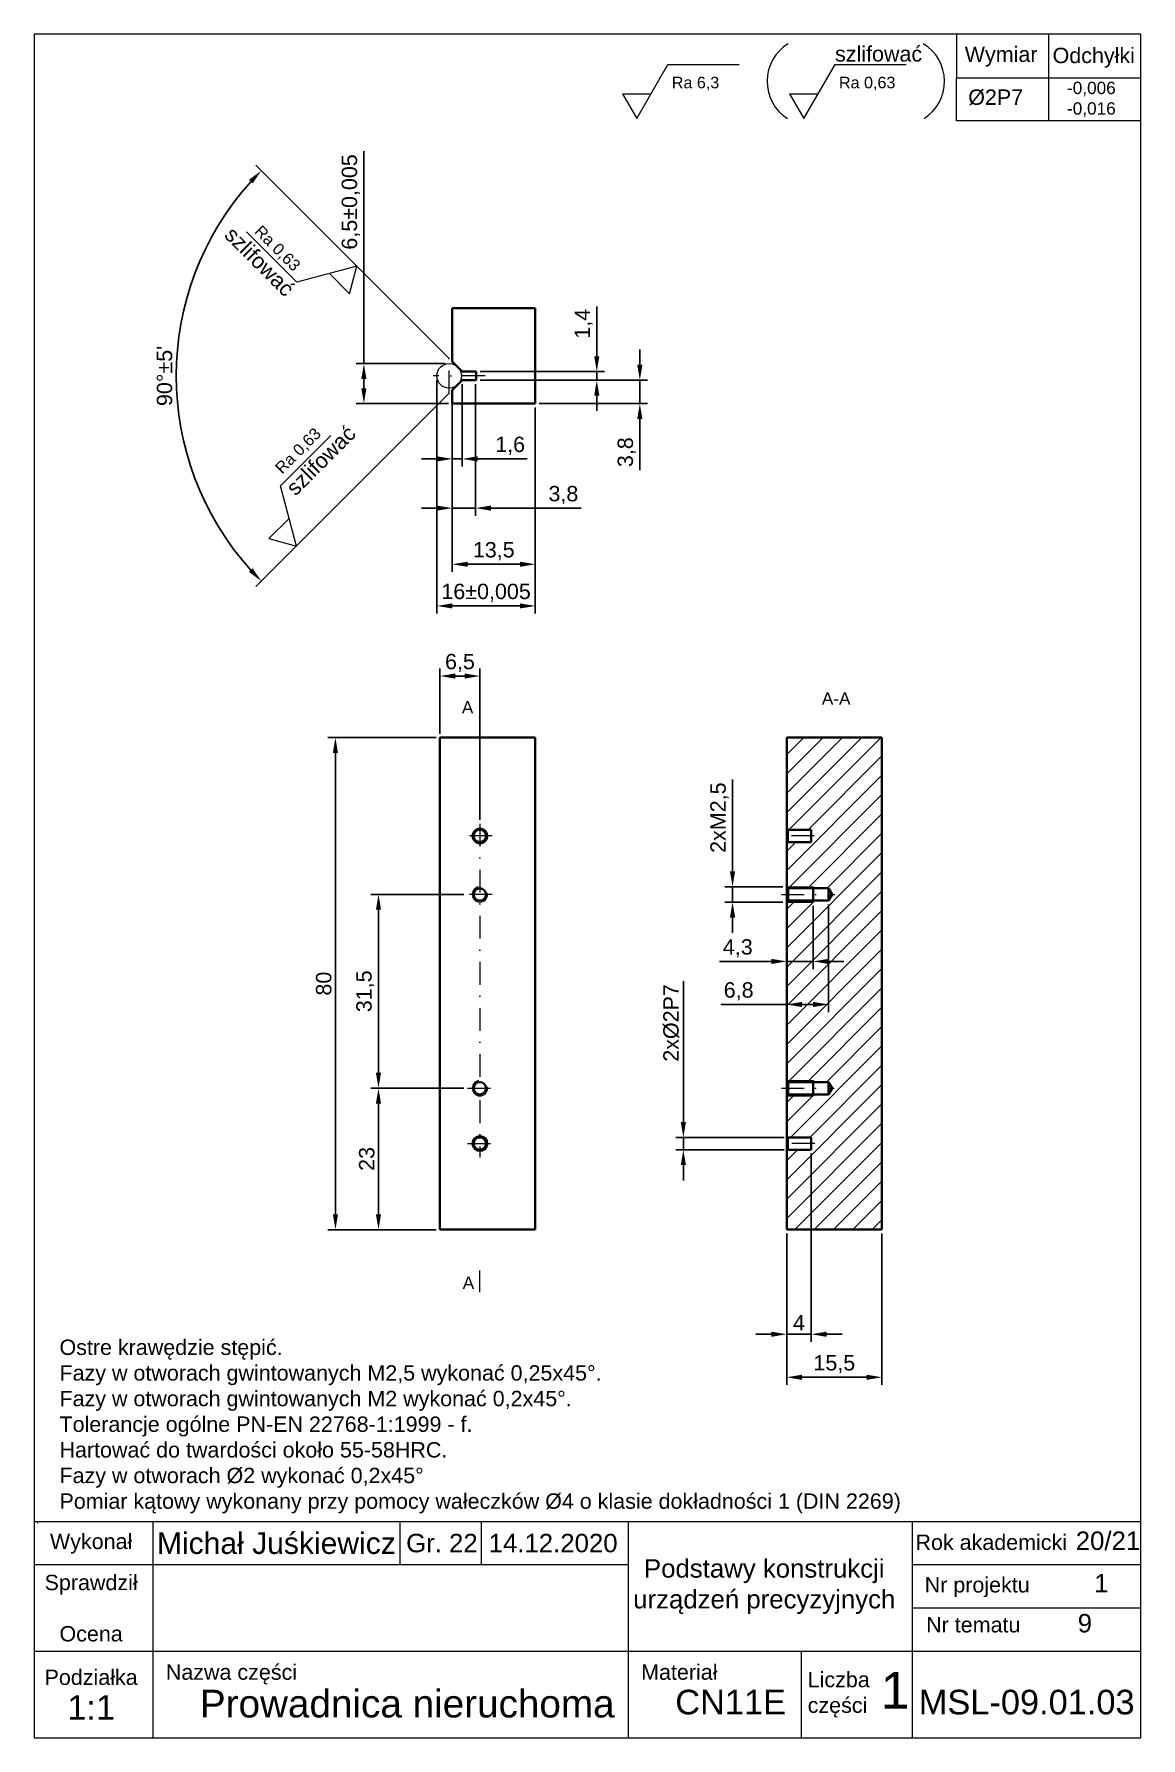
# Model space of a CAD drawing. Header units: millimetres. Extents: x -515 to 1270, y -828 to 914.
# Drawn here: x 290 to 470, y 637 to 914 of the extents above; entities that cross this region are included whole.
import ezdxf

# ---------------------------------------------------------------- set-up
doc = ezdxf.new("R2010")
doc.units = ezdxf.units.MM
doc.header["$LTSCALE"] = 3
doc.linetypes.add('DASHDOT', pattern=[2.4649, 1.23245, -0.616225, 0, -0.616225])
for name, color, linetype, lineweight in [('cienkie', 7, 'Continuous', 9), ('gwint', 212, 'Continuous', 13), ('kontur', 7, 'Continuous', 20), ('kontury', 7, 'Continuous', 40), ('kreskowanie', 5, 'Continuous', 13), ('opis', 3, 'Continuous', 20), ('opisy', 3, 'Continuous', 15), ('osie', 1, 'DASHDOT', 18), ('wymiary', 3, 'Continuous', 18)]:
    doc.layers.add(name, color=color, linetype=linetype, lineweight=lineweight)
doc.styles.get("Standard").update_dxf_attribs({"font": 'arial.ttf'})
doc.dimstyles.new('ISO-25', dxfattribs={"dimtxt": 2.5, "dimasz": 2.5, "dimexe": 1.25, "dimexo": 0.625, "dimtad": 1, "dimtxsty": 'Standard', "dimcen": 2.5, "dimadec": 0, "dimazin": 0, "dimtfac": 1, "dimtmove": 0, "dimatfit": 3, "dimfxl": 1, "dimarcsym": 0})

# ---------------------------------------------------------------- blocks, each defined once
blk = doc.blocks.new('*D61')
at = {"layer": 'Defpoints', "color": 0, "transparency": 16777216}
for p in [(416.36, 732.63), (412.36, 719.63), (412.36, 702.63)]:
    blk.add_point(p, dxfattribs=at)
at = {"layer": 'opis', "color": 0, "lineweight": -2, "transparency": 16777216}
for p, q in [((416.36, 732.01), (416.36, 701.38)), ((412.36, 719.01), (412.36, 701.38)), ((409.86, 702.63), (407.36, 702.63)), ((416.36, 702.63), (412.36, 702.63)), ((418.86, 702.63), (421.36, 702.63))]:
    blk.add_line(p, q, dxfattribs=at)
at = {"layer": 'opis', "color": 0, "transparency": 16777216}
for points in [[(409.86, 703.05), (409.86, 702.21), (412.36, 702.63)], [(418.86, 703.05), (418.86, 702.21), (416.36, 702.63)]]:
    blk.add_solid(points, dxfattribs=at)
at = {"layer": 'opis', "color": 0, "transparency": 16777216, "insert": (414.36, 704.51), "char_height": 2.5, "attachment_point": 5}
blk.add_mtext('4', dxfattribs=at)
blk = doc.blocks.new('*D62')
at = {"layer": 'Defpoints', "color": 0, "transparency": 16777216}
for p in [(412.36, 719.63), (427.86, 719.63), (412.36, 695.63)]:
    blk.add_point(p, dxfattribs=at)
at = {"layer": 'opis', "color": 0, "lineweight": -2, "transparency": 16777216}
for p, q in [((412.36, 719.01), (412.36, 694.38)), ((427.86, 719.01), (427.86, 694.38)), ((425.36, 695.63), (414.86, 695.63))]:
    blk.add_line(p, q, dxfattribs=at)
at = {"layer": 'opis', "color": 0, "transparency": 16777216}
for points in [[(414.86, 696.05), (414.86, 695.21), (412.36, 695.63)], [(425.36, 696.05), (425.36, 695.21), (427.86, 695.63)]]:
    blk.add_solid(points, dxfattribs=at)
at = {"layer": 'opis', "color": 0, "transparency": 16777216, "insert": (420.11, 697.76), "char_height": 2.5, "attachment_point": 5}
blk.add_mtext('15,5', dxfattribs=at)
blk = doc.blocks.new('*D63')
at = {"layer": 'Defpoints', "color": 0, "transparency": 16777216}
for p in [(403.56, 772.88), (412.36, 775.38), (412.36, 772.88)]:
    blk.add_point(p, dxfattribs=at)
at = {"layer": 'opis', "color": 0, "lineweight": -2, "transparency": 16777216}
for p, q in [((403.56, 777.88), (403.56, 792.84)), ((411.74, 775.38), (402.31, 775.38)), ((411.74, 772.88), (402.31, 772.88)), ((403.56, 772.88), (403.56, 775.38)), ((403.56, 770.38), (403.56, 767.88))]:
    blk.add_line(p, q, dxfattribs=at)
at = {"layer": 'opis', "color": 0, "transparency": 16777216}
for points in [[(403.14, 777.88), (403.98, 777.88), (403.56, 775.38)], [(403.14, 770.38), (403.98, 770.38), (403.56, 772.88)]]:
    blk.add_solid(points, dxfattribs=at)
at = {"layer": 'opis', "color": 0, "transparency": 16777216, "insert": (401.43, 786.61), "char_height": 2.5, "attachment_point": 5, "rotation": 90}
blk.add_mtext('2xM2,5', dxfattribs=at)
blk = doc.blocks.new('*D64')
at = {"layer": 'Defpoints', "color": 0, "transparency": 16777216}
for p in [(412.36, 772.88), (416.66, 772.88), (412.36, 763.24)]:
    blk.add_point(p, dxfattribs=at)
at = {"layer": 'opis', "color": 0, "lineweight": -2, "transparency": 16777216}
for p, q in [((412.36, 772.26), (412.36, 761.99)), ((416.66, 772.26), (416.66, 761.99)), ((409.86, 763.24), (401.46, 763.24)), ((416.66, 763.24), (412.36, 763.24)), ((419.16, 763.24), (421.66, 763.24))]:
    blk.add_line(p, q, dxfattribs=at)
at = {"layer": 'opis', "color": 0, "transparency": 16777216}
for points in [[(409.86, 763.66), (409.86, 762.82), (412.36, 763.24)], [(419.16, 763.66), (419.16, 762.82), (416.66, 763.24)]]:
    blk.add_solid(points, dxfattribs=at)
at = {"layer": 'opis', "color": 0, "transparency": 16777216, "insert": (404.41, 765.37), "char_height": 2.5, "attachment_point": 5}
blk.add_mtext('4,3', dxfattribs=at)
blk = doc.blocks.new('*D65')
at = {"layer": 'Defpoints', "color": 0, "transparency": 16777216}
for p in [(357.98, 853.93), (371.48, 853.93), (371.48, 827.81)]:
    blk.add_point(p, dxfattribs=at)
at = {"layer": 'opis', "color": 0, "lineweight": -2, "transparency": 16777216}
for p, q in [((357.98, 853.31), (357.98, 826.56)), ((371.48, 853.31), (371.48, 826.56)), ((360.48, 827.81), (368.98, 827.81))]:
    blk.add_line(p, q, dxfattribs=at)
at = {"layer": 'opis', "color": 0, "transparency": 16777216}
for points in [[(360.48, 828.22), (360.48, 827.39), (357.98, 827.81)], [(368.98, 828.22), (368.98, 827.39), (371.48, 827.81)]]:
    blk.add_solid(points, dxfattribs=at)
at = {"layer": 'opis', "color": 0, "transparency": 16777216, "insert": (364.73, 829.93), "char_height": 2.5, "attachment_point": 5}
blk.add_mtext('13,5', dxfattribs=at)
blk = doc.blocks.new('*D66')
at = {"layer": 'Defpoints', "color": 0, "transparency": 16777216}
for p in [(355.48, 858.43), (371.48, 853.93), (371.48, 821.03)]:
    blk.add_point(p, dxfattribs=at)
at = {"layer": 'opis', "color": 0, "lineweight": -2, "transparency": 16777216}
for p, q in [((355.48, 857.81), (355.48, 819.78)), ((371.48, 853.31), (371.48, 819.78)), ((357.98, 821.03), (368.98, 821.03))]:
    blk.add_line(p, q, dxfattribs=at)
at = {"layer": 'opis', "color": 0, "transparency": 16777216}
for points in [[(357.98, 821.45), (357.98, 820.62), (355.48, 821.03)], [(368.98, 821.45), (368.98, 820.62), (371.48, 821.03)]]:
    blk.add_solid(points, dxfattribs=at)
at = {"layer": 'opis', "color": 0, "transparency": 16777216, "insert": (363.48, 823.16), "char_height": 2.5, "attachment_point": 5}
blk.add_mtext('16%%p0,005', dxfattribs=at)
blk = doc.blocks.new('*D67')
at = {"layer": 'Defpoints', "color": 0, "transparency": 16777216}
for p in [(343.61, 860.43), (357.48, 860.43), (357.98, 853.93)]:
    blk.add_point(p, dxfattribs=at)
at = {"layer": 'opis', "color": 0, "lineweight": -2, "transparency": 16777216}
for p, q in [((343.61, 860.43), (343.61, 894.96)), ((356.85, 860.43), (342.36, 860.43)), ((343.61, 856.43), (343.61, 857.93)), ((357.35, 853.93), (342.36, 853.93))]:
    blk.add_line(p, q, dxfattribs=at)
at = {"layer": 'opis', "color": 0, "transparency": 16777216}
for points in [[(343.19, 857.93), (344.02, 857.93), (343.61, 860.43)], [(343.19, 856.43), (344.02, 856.43), (343.61, 853.93)]]:
    blk.add_solid(points, dxfattribs=at)
at = {"layer": 'opis', "color": 0, "transparency": 16777216, "insert": (341.48, 886.71), "char_height": 2.5, "attachment_point": 5, "rotation": 90}
blk.add_mtext('6,5%%p0,005', dxfattribs=at)
blk = doc.blocks.new('*D68')
at = {"layer": 'Defpoints', "color": 0, "transparency": 16777216}
for p in [(314.71, 870.65), (357.98, 860.76), (359.61, 859.13), (357.98, 856.11), (359.61, 857.73)]:
    blk.add_point(p, dxfattribs=at)
at = {"layer": 'opis', "color": 0, "lineweight": -2, "transparency": 16777216}
for p, q in [((357.54, 861.2), (326.04, 892.7)), ((357.54, 855.66), (326.04, 824.17))]:
    blk.add_line(p, q, dxfattribs=at)
blk.add_arc((360.31, 858.43), 47.21, 138.0348, 221.9652, dxfattribs=at)
at = {"layer": 'opis', "color": 0, "transparency": 16777216}
for points in [[(324.91, 890.29), (325.51, 889.71), (326.93, 891.81)], [(325.51, 827.16), (324.91, 826.58), (326.93, 825.06)]]:
    blk.add_solid(points, dxfattribs=at)
at = {"layer": 'opis', "color": 0, "transparency": 16777216, "insert": (311.2, 858.43), "char_height": 2.5, "attachment_point": 5, "rotation": 90}
blk.add_mtext("90°%%p5'", dxfattribs=at)
blk = doc.blocks.new('*D89')
at = {"layer": 'Defpoints', "color": 0, "transparency": 16777216}
for p in [(412.36, 772.88), (419.16, 773.13), (412.36, 756.24)]:
    blk.add_point(p, dxfattribs=at)
at = {"layer": 'opisy', "color": 0, "lineweight": -2, "transparency": 16777216}
for p, q in [((412.36, 772.26), (412.36, 754.99)), ((419.16, 772.51), (419.16, 754.99)), ((412.36, 756.24), (401.64, 756.24)), ((416.66, 756.24), (414.86, 756.24))]:
    blk.add_line(p, q, dxfattribs=at)
at = {"layer": 'opisy', "color": 0, "transparency": 16777216}
for points in [[(414.86, 756.66), (414.86, 755.82), (412.36, 756.24)], [(416.66, 756.66), (416.66, 755.82), (419.16, 756.24)]]:
    blk.add_solid(points, dxfattribs=at)
at = {"layer": 'opisy', "color": 0, "transparency": 16777216, "insert": (404.55, 758.37), "char_height": 2.5, "attachment_point": 5}
blk.add_mtext('6,8', dxfattribs=at)
blk = doc.blocks.new('*D91')
at = {"layer": 'Defpoints', "color": 0, "transparency": 16777216}
for p in [(361.78, 857.73), (357.98, 853.93), (361.78, 836.93)]:
    blk.add_point(p, dxfattribs=at)
at = {"layer": 'opisy', "color": 0, "lineweight": -2, "transparency": 16777216}
for p, q in [((361.78, 857.11), (361.78, 835.68)), ((357.98, 853.31), (357.98, 835.68)), ((355.48, 836.93), (352.98, 836.93)), ((357.98, 836.93), (361.78, 836.93)), ((364.28, 836.93), (378.95, 836.93))]:
    blk.add_line(p, q, dxfattribs=at)
at = {"layer": 'opisy', "color": 0, "transparency": 16777216}
for points in [[(355.48, 837.35), (355.48, 836.52), (357.98, 836.93)], [(364.28, 837.35), (364.28, 836.52), (361.78, 836.93)]]:
    blk.add_solid(points, dxfattribs=at)
at = {"layer": 'opisy', "color": 0, "transparency": 16777216, "insert": (376.05, 839.06), "char_height": 2.5, "attachment_point": 5}
blk.add_mtext('3,8', dxfattribs=at)
blk = doc.blocks.new('*D95')
at = {"layer": 'Defpoints', "color": 0, "transparency": 16777216}
for p in [(395.56, 734.63), (412.56, 734.63), (412.56, 732.63)]:
    blk.add_point(p, dxfattribs=at)
at = {"layer": 'opisy', "color": 0, "lineweight": -2, "transparency": 16777216}
for p, q in [((395.56, 737.13), (395.56, 760.04)), ((411.94, 734.63), (394.31, 734.63)), ((395.56, 732.63), (395.56, 734.63)), ((411.94, 732.63), (394.31, 732.63)), ((395.56, 730.13), (395.56, 727.63))]:
    blk.add_line(p, q, dxfattribs=at)
at = {"layer": 'opisy', "color": 0, "transparency": 16777216}
for points in [[(395.14, 737.13), (395.98, 737.13), (395.56, 734.63)], [(395.14, 730.13), (395.98, 730.13), (395.56, 732.63)]]:
    blk.add_solid(points, dxfattribs=at)
at = {"layer": 'opisy', "color": 0, "transparency": 16777216, "insert": (393.59, 753.24), "char_height": 2.5, "attachment_point": 5, "rotation": 90}
blk.add_mtext('2x%%c2P7', dxfattribs=at)
blk = doc.blocks.new('*D96')
at = {"layer": 'Defpoints', "color": 0, "transparency": 16777216}
for p in [(361.88, 859.13), (381.48, 859.13), (361.88, 857.73)]:
    blk.add_point(p, dxfattribs=at)
at = {"layer": 'opisy', "color": 0, "lineweight": -2, "transparency": 16777216}
for p, q in [((381.48, 861.63), (381.48, 869.69)), ((362.5, 859.13), (382.73, 859.13)), ((381.48, 857.73), (381.48, 859.13)), ((362.5, 857.73), (382.73, 857.73)), ((381.48, 855.23), (381.48, 852.73))]:
    blk.add_line(p, q, dxfattribs=at)
at = {"layer": 'opisy', "color": 0, "transparency": 16777216}
for points in [[(381.06, 861.63), (381.9, 861.63), (381.48, 859.13)], [(381.06, 855.23), (381.9, 855.23), (381.48, 857.73)]]:
    blk.add_solid(points, dxfattribs=at)
at = {"layer": 'opisy', "color": 0, "transparency": 16777216, "insert": (379.35, 866.91), "char_height": 2.5, "attachment_point": 5, "rotation": 90}
blk.add_mtext('1,4', dxfattribs=at)
blk = doc.blocks.new('*D97')
at = {"layer": 'Defpoints', "color": 0, "transparency": 16777216}
for p in [(361.88, 857.73), (371.48, 853.93), (388.48, 853.93)]:
    blk.add_point(p, dxfattribs=at)
at = {"layer": 'opis', "color": 0, "lineweight": -2, "transparency": 16777216}
for p, q in [((388.48, 860.23), (388.48, 862.73)), ((362.5, 857.73), (389.73, 857.73)), ((388.48, 857.73), (388.48, 853.93)), ((372.1, 853.93), (389.73, 853.93)), ((388.48, 851.43), (388.48, 843.13))]:
    blk.add_line(p, q, dxfattribs=at)
at = {"layer": 'opis', "color": 0, "transparency": 16777216}
for points in [[(388.06, 860.23), (388.9, 860.23), (388.48, 857.73)], [(388.06, 851.43), (388.9, 851.43), (388.48, 853.93)]]:
    blk.add_solid(points, dxfattribs=at)
at = {"layer": 'opis', "color": 0, "transparency": 16777216, "insert": (386.35, 846.03), "char_height": 2.5, "attachment_point": 5, "rotation": 90}
blk.add_mtext('3,8', dxfattribs=at)
blk = doc.blocks.new('*D117')
at = {"layer": 'Defpoints', "color": 0, "transparency": 16777216}
for p in [(355.98, 799.63), (338.98, 719.63), (355.98, 719.63)]:
    blk.add_point(p, dxfattribs=at)
at = {"layer": 'wymiary', "color": 0, "lineweight": -2, "transparency": 16777216}
for p, q in [((355.35, 799.63), (337.73, 799.63)), ((338.98, 797.13), (338.98, 722.13)), ((355.35, 719.63), (337.73, 719.63))]:
    blk.add_line(p, q, dxfattribs=at)
at = {"layer": 'wymiary', "color": 0, "transparency": 16777216}
for points in [[(338.56, 797.13), (339.4, 797.13), (338.98, 799.63)], [(338.56, 722.13), (339.4, 722.13), (338.98, 719.63)]]:
    blk.add_solid(points, dxfattribs=at)
at = {"layer": 'wymiary', "color": 0, "transparency": 16777216, "insert": (337.08, 759.63), "char_height": 2.5, "attachment_point": 5, "rotation": 90}
blk.add_mtext('80', dxfattribs=at)
blk = doc.blocks.new('*D118')
at = {"layer": 'Defpoints', "color": 0, "transparency": 16777216}
for p in [(345.98, 742.63), (360.48, 742.63), (355.98, 719.63)]:
    blk.add_point(p, dxfattribs=at)
at = {"layer": 'opisy', "color": 0, "lineweight": -2, "transparency": 16777216}
for p, q in [((359.85, 742.63), (344.73, 742.63)), ((345.98, 722.13), (345.98, 740.13)), ((355.35, 719.63), (344.73, 719.63))]:
    blk.add_line(p, q, dxfattribs=at)
at = {"layer": 'opisy', "color": 0, "transparency": 16777216}
for points in [[(345.56, 740.13), (346.4, 740.13), (345.98, 742.63)], [(345.56, 722.13), (346.4, 722.13), (345.98, 719.63)]]:
    blk.add_solid(points, dxfattribs=at)
at = {"layer": 'opisy', "color": 0, "transparency": 16777216, "insert": (344.08, 731.13), "char_height": 2.5, "attachment_point": 5, "rotation": 90}
blk.add_mtext('23', dxfattribs=at)
blk = doc.blocks.new('*D119')
at = {"layer": 'Defpoints', "color": 0, "transparency": 16777216}
for p in [(345.98, 774.13), (360.48, 774.13), (360.48, 742.63)]:
    blk.add_point(p, dxfattribs=at)
at = {"layer": 'opisy', "color": 0, "lineweight": -2, "transparency": 16777216}
for p, q in [((359.85, 774.13), (344.73, 774.13)), ((345.98, 745.13), (345.98, 771.63)), ((359.85, 742.63), (344.73, 742.63))]:
    blk.add_line(p, q, dxfattribs=at)
at = {"layer": 'opisy', "color": 0, "transparency": 16777216}
for points in [[(345.56, 771.63), (346.4, 771.63), (345.98, 774.13)], [(345.56, 745.13), (346.4, 745.13), (345.98, 742.63)]]:
    blk.add_solid(points, dxfattribs=at)
at = {"layer": 'opisy', "color": 0, "transparency": 16777216, "insert": (343.85, 758.38), "char_height": 2.5, "attachment_point": 5, "rotation": 90}
blk.add_mtext('31,5', dxfattribs=at)
blk = doc.blocks.new('*D120')
at = {"layer": 'Defpoints', "color": 0, "transparency": 16777216}
for p in [(362.48, 809.63), (355.98, 799.63), (362.48, 785.63)]:
    blk.add_point(p, dxfattribs=at)
at = {"layer": 'opisy', "color": 0, "lineweight": -2, "transparency": 16777216}
for p, q in [((355.98, 800.26), (355.98, 810.88)), ((358.48, 809.63), (359.98, 809.63)), ((362.48, 786.26), (362.48, 810.88))]:
    blk.add_line(p, q, dxfattribs=at)
at = {"layer": 'opisy', "color": 0, "transparency": 16777216}
for points in [[(358.48, 810.05), (358.48, 809.21), (355.98, 809.63)], [(359.98, 810.05), (359.98, 809.21), (362.48, 809.63)]]:
    blk.add_solid(points, dxfattribs=at)
at = {"layer": 'opisy', "color": 0, "transparency": 16777216, "insert": (359.23, 811.76), "char_height": 2.5, "attachment_point": 5}
blk.add_mtext('6,5', dxfattribs=at)
blk = doc.blocks.new('*D123')
at = {"layer": 'Defpoints', "color": 0, "transparency": 16777216}
for p in [(357.98, 856.11), (359.61, 857.73), (359.61, 844.94)]:
    blk.add_point(p, dxfattribs=at)
at = {"layer": 'opisy', "color": 0, "lineweight": -2, "transparency": 16777216}
for p, q in [((359.61, 857.11), (359.61, 843.69)), ((357.98, 855.48), (357.98, 843.69)), ((355.48, 844.94), (352.98, 844.94)), ((357.98, 844.94), (359.61, 844.94)), ((362.11, 844.94), (370.17, 844.94))]:
    blk.add_line(p, q, dxfattribs=at)
at = {"layer": 'opisy', "color": 0, "transparency": 16777216}
for points in [[(355.48, 845.36), (355.48, 844.52), (357.98, 844.94)], [(362.11, 845.36), (362.11, 844.52), (359.61, 844.94)]]:
    blk.add_solid(points, dxfattribs=at)
at = {"layer": 'opisy', "color": 0, "transparency": 16777216, "insert": (367.39, 847.07), "char_height": 2.5, "attachment_point": 5}
blk.add_mtext('1,6', dxfattribs=at)

msp = doc.modelspace()

# ---------------------------------------------------------------- hatches: boundary and pattern name
at = {"layer": 'kreskowanie'}
h = msp.add_hatch(dxfattribs=at)
h.set_pattern_fill('ANSI31', color=5, scale=0.7)
h.set_pattern_definition([(45, (90.083, -59.746), (-1.571545, 1.571545), [])])
h.paths.add_polyline_path([(427.861, 799.631), (412.361, 799.631), (412.361, 784.631), (416.361, 784.631), (416.361, 783.631), (416.361, 782.631), (412.361, 782.631), (412.361, 775.381), (412.611, 775.131), (416.661, 775.131), (419.161, 775.131), (419.738, 774.131), (419.161, 773.131), (416.661, 773.131), (412.611, 773.131), (412.361, 772.881), (412.361, 743.881), (412.611, 743.631), (416.661, 743.631), (419.161, 743.631), (419.738, 742.631), (419.161, 741.631), (416.661, 741.631), (412.611, 741.631), (412.361, 741.381), (412.361, 735.602), (412.361, 734.631), (416.361, 734.631), (416.361, 733.631), (416.361, 732.631), (412.361, 732.631), (412.361, 719.631), (427.861, 719.631)])

# ---------------------------------------------------------------- linework, layer by layer
at = {"layer": 'cienkie', "lineweight": 5}
for p, q in [((309.29, 672.15), (309.29, 637.001)), ((349.461, 672.15), (349.461, 665.12)), ((362.691, 672.15), (362.691, 665.12)), ((386.588, 672.15), (386.588, 651.061)), ((432.844, 637.001), (432.844, 672.15)), ((386.588, 665.12), (289.971, 665.12)), ((469.971, 665.12), (432.844, 665.12)), ((469.971, 658.091), (432.844, 658.091)), ((469.971, 651.061), (289.971, 651.061)), ((414.78, 637.001), (414.78, 651.061)), ((289.971, 637.001), (469.971, 637.001))]:
    msp.add_line(p, q, dxfattribs=at)
at = {"layer": 'gwint'}
for p, q in [((412.361, 775.381), (416.661, 775.381)), ((412.361, 772.881), (416.661, 772.881)), ((412.361, 743.881), (416.661, 743.881)), ((412.361, 741.381), (416.661, 741.381))]:
    msp.add_line(p, q, dxfattribs=at)
for centre in [(362.479, 774.131), (362.479, 742.631)]:
    msp.add_arc(centre, 1.25, 100.68093, 10.68093, dxfattribs=at)
at = {"layer": 'kontur'}
for p, q in [((469.971, 672.15), (289.971, 672.15)), ((386.588, 651.061), (386.588, 637.001))]:
    msp.add_line(p, q, dxfattribs=at)
msp.add_lwpolyline([(289.971, 637.001), (469.971, 637.001), (469.971, 914.001), (289.971, 914.001)], close=True, dxfattribs=at)
at = {"layer": 'kontury'}
for p, q in [((357.979, 869.434), (371.479, 869.434)), ((357.979, 860.763), (357.979, 869.434)), ((371.479, 869.434), (371.479, 853.934)), ((361.879, 859.134), (359.608, 859.134)), ((361.879, 857.734), (361.879, 859.134)), ((357.979, 856.106), (357.979, 853.934)), ((359.608, 857.734), (361.879, 857.734)), ((371.479, 853.934), (357.979, 853.934)), ((355.979, 719.631), (355.979, 799.631)), ((355.979, 799.631), (371.479, 799.631)), ((371.479, 799.631), (371.479, 719.631)), ((412.361, 799.631), (412.361, 735.602)), ((427.861, 799.631), (412.361, 799.631)), ((427.861, 799.631), (427.861, 719.631)), ((412.561, 784.631), (412.361, 784.831)), ((412.561, 784.631), (416.361, 784.631)), ((412.561, 782.631), (412.561, 784.631)), ((416.361, 784.631), (416.361, 783.631)), ((412.361, 782.431), (412.561, 782.631)), ((412.561, 782.631), (416.361, 782.631)), ((416.361, 782.631), (416.361, 783.631)), ((412.611, 775.131), (412.361, 775.381)), ((412.611, 773.131), (412.361, 772.881)), ((416.661, 775.131), (412.611, 775.131)), ((412.611, 773.131), (412.611, 775.131)), ((416.661, 773.131), (412.611, 773.131)), ((416.661, 775.381), (416.661, 772.881)), ((419.161, 775.131), (416.661, 775.131)), ((416.661, 773.131), (419.161, 773.131)), ((419.161, 773.131), (419.161, 775.131)), ((419.738, 774.131), (419.161, 775.131)), ((419.161, 773.131), (419.738, 774.131)), ((412.611, 743.631), (412.361, 743.881)), ((416.661, 743.631), (412.611, 743.631)), ((412.611, 741.631), (412.611, 743.631)), ((416.661, 743.881), (416.661, 741.381)), ((419.161, 743.631), (416.661, 743.631)), ((419.161, 741.631), (419.161, 743.631)), ((419.738, 742.631), (419.161, 743.631)), ((419.161, 741.631), (419.738, 742.631)), ((412.361, 741.381), (412.611, 741.631)), ((416.661, 741.631), (412.611, 741.631)), ((416.661, 741.631), (419.161, 741.631)), ((412.361, 735.602), (412.361, 719.631)), ((412.561, 734.631), (412.361, 734.831)), ((412.561, 734.631), (416.361, 734.631)), ((412.561, 732.631), (412.561, 734.631)), ((416.361, 734.631), (416.361, 733.631)), ((412.361, 732.431), (412.561, 732.631)), ((412.561, 732.631), (416.361, 732.631)), ((416.361, 732.631), (416.361, 733.631)), ((371.479, 719.631), (355.979, 719.631)), ((412.361, 719.631), (427.861, 719.631))]:
    msp.add_line(p, q, dxfattribs=at)
at = {"layer": 'kontury', "lineweight": 5}
msp.add_line((289.971, 637.001), (469.971, 637.001), dxfattribs=at)
at = {"layer": 'kontury'}
for points in [[(357.979, 860.763), (359.608, 859.134)], [(359.608, 857.734), (357.979, 856.106)]]:
    msp.add_lwpolyline(points, dxfattribs=at)
for centre, radius in [((362.479, 783.631), 1.2), ((362.479, 783.631), 1), ((362.479, 774.131), 1), ((362.479, 742.631), 1), ((362.479, 733.631), 1.2), ((362.479, 733.631), 1)]:
    msp.add_circle(centre, radius, dxfattribs=at)
at = {"layer": 'opis'}
for p, q in [((439.971, 913.914), (439.971, 906.914)), ((454.971, 906.914), (454.971, 913.914)), ((387.978, 900.273), (393.041, 909.041)), ((393.041, 909.041), (404.613, 909.041)), ((415.166, 900.273), (420.228, 909.041)), ((420.228, 909.041), (431.801, 909.041)), ((439.971, 906.914), (469.971, 906.914)), ((439.971, 899.914), (439.971, 906.914)), ((454.971, 899.914), (454.971, 906.914)), ((385.656, 904.295), (387.978, 900.273)), ((385.656, 904.295), (390.3, 904.295)), ((412.844, 904.295), (415.166, 900.273)), ((412.844, 904.295), (417.488, 904.295)), ((454.971, 899.914), (439.971, 899.914)), ((469.971, 899.914), (454.971, 899.914)), ((332.7, 873.643), (324.517, 881.826)), ((342.479, 876.263), (332.7, 873.643)), ((341.277, 871.777), (342.479, 876.263)), ((341.277, 871.777), (337.993, 875.061)), ((330.029, 840.555), (338.212, 848.738)), ((332.649, 830.776), (330.029, 840.555)), ((328.163, 831.978), (331.447, 835.262)), ((328.163, 831.978), (332.649, 830.776)), ((362.479, 802.922), (362.479, 806.422)), ((362.479, 709.492), (362.479, 712.992))]:
    msp.add_line(p, q, dxfattribs=at)
msp.add_circle((357.479, 858.434), 2, dxfattribs=at)
for centre, start, end in [((416.321, 906.317), 121.2633, 237.64115), ((430.868, 906.317), 302.35885, 58.7367)]:
    msp.add_arc(centre, 7.155, start, end, dxfattribs=at)
at = {"layer": 'osie'}
for p, q in [((357.479, 855.585), (357.479, 861.284)), ((363.313, 858.434), (354.885, 858.434)), ((362.479, 785.631), (362.479, 731.361)), ((364.479, 783.631), (360.479, 783.631)), ((416.835, 783.631), (411.361, 783.631)), ((364.479, 774.131), (360.479, 774.131)), ((411.514, 774.131), (420.184, 774.131)), ((360.479, 742.631), (364.479, 742.631)), ((411.514, 742.631), (420.102, 742.631)), ((360.479, 733.631), (364.479, 733.631)), ((416.915, 733.631), (411.361, 733.631))]:
    msp.add_line(p, q, dxfattribs=at)

# ---------------------------------------------------------------- texts
at = {"layer": 'opis', "attachment_point": 1}
for s, insert, char_height in [('szlifować', (420.228, 912.041), 2.5), ('20/21', (459.371, 670.563), 3), ('Gr. 22', (350.476, 670.182), 3), ('14.12.2020', (363.892, 670.182), 3), ('{\\H0.83333x;Nr projektu      }    1', (434.806, 663.645), 3), ('{\\H0.83333x;Nr tematu}        9', (435.045, 657.153), 3), (' 1', (425.324, 647.738), 6), ('Prowadnica nieruchoma', (316.941, 644.829), 4.5), ('CN11E', (394.239, 644.829), 4), ('MSL-09.01.03', (433.844, 644.829), 4)]:
    msp.add_mtext(s, dxfattribs=dict(at, insert=insert, char_height=char_height))
at = {"layer": 'opis'}
for s, width, gutter_width, heights, insert, char_height, attachment_point in [('Wymiar', 13.44442, 12.5, [0], (441.321, 911.974), 2.5, 1), ('Odchyłki', 14.00737, 12.5, [0], (455.605, 911.778), 2.5, 1), ('Ra 6,3', 14.57618, 12.5, [0], (393.681, 907.062), 1.875, 1), ('Ra 0,63', 14.57618, 12.5, [0], (420.868, 907.062), 1.875, 1), ('-0,006\\P-0,016', 15, 12.5, [6.73], (457.951, 906.246), 2, 1), ('%%C2P7', 15, 12.5, [0], (441.887, 904.998), 2.5, 1), ('A-A', 18.46606, 10, [0], (418.084, 806.985), 2, 1), ('A', 4.51038, 10, [0], (361.403, 805.554), 2, 3), ('A', 4.51038, 10, [0], (361.543, 712.004), 2, 3), ('Michał Juśkiewicz', 40.17019, 12.5, [0], (329.376, 668.635), 3.5, 5), ('\\pxqc;Wykonał', 20.0851, 12.5, [6.933], (299.248, 668.579), 2.5, 5), ('Rok akademicki', 25.70246, 12.5, [7.222], (433.307, 668.796), 2.5, 4), ('Podstawy konstrukcji urządzeń precyzyjnych', 48.25529, 12.5, [0], (408.716, 661.606), 3, 5), ('\\pxqc;Sprawdził\\P\\POcena', 20.0851, 12.5, [0], (299.248, 658.091), 2.5, 5), ('Podziałka\\P{\\H1.6x;1:1}', 20.0851, 12.5, [0], (299.248, 644.031), 2.5, 5), ('Liczba części', 15.06382, 12.5, [0], (415.78, 644.031), 2.5, 4)]:
    msp.add_mtext_dynamic_manual_height_columns(s, width=width, gutter_width=gutter_width, heights=heights, dxfattribs=dict(at, insert=insert, char_height=char_height, attachment_point=attachment_point))
at = {"layer": 'opis', "char_height": 2.5, "attachment_point": 1}
for insert, rotation in [((322.52, 882.915), 315), ((330.72, 840.569), 45)]:
    msp.add_mtext('szlifować', dxfattribs=dict(at, insert=insert, rotation=rotation))
at = {"layer": 'opis', "char_height": 1.875}
for insert, attachment_point, rotation in [((325.424, 881.539), 7, 315), ((328.98, 843.701), 1, 45)]:
    msp.add_mtext_dynamic_manual_height_columns('Ra 0,63', width=14.57618, gutter_width=12.5, heights=[0], dxfattribs=dict(at, insert=insert, attachment_point=attachment_point, rotation=rotation))
at = {"layer": 'opis', "char_height": 2.5, "width": 53.4951, "attachment_point": 1}
for s, insert in [('Nazwa części', (311.397, 648.956)), ('Materiał', (388.694, 648.956))]:
    msp.add_mtext(s, dxfattribs=dict(at, insert=insert))
at = {"layer": 'wymiary', "attachment_point": 1}
for s, width, insert, char_height in [(' Ostre krawędzie stępić.\\P Fazy w otworach gwintowanych M2,5 wykonać 0,25x45%%D.\\P Fazy w otworach gwintowanych M2 wykonać 0,2x45%%D.\\P Tolerancje ogólne PN-EN 22768-1:1999 - f.\\P Hartować do twardości około 55-58HRC.\\P Fazy w otworach %%C2 wykonać 0,2x45%%D^J Pomiar kątowy wykonany przy pomocy wałeczków %%C4 o klasie dokładności 1 (DIN 2269)', 249.01322, (293.132, 701.76), 2.5), ('`', 180, (289.971, 672.15), 2)]:
    msp.add_mtext_dynamic_manual_height_columns(s, width=width, gutter_width=10, heights=[0], dxfattribs=dict(at, insert=insert, char_height=char_height))

# ---------------------------------------------------------------- dimensions: what is measured, and where the dimension line sits
at = {"layer": 'opis'}
for base, p1, p2, override, picture, middle in [((343.608, 860.434), (357.979, 853.934), (357.479, 860.434), {"dimpost": '%%p0,005'}, '*D67', (343.608, 886.71)), ((403.561, 772.881), (412.361, 775.381), (412.361, 772.881), {"dimpost": '2xM<>'}, '*D63', (403.561, 786.612))]:
    dim = msp.add_linear_dim(base=base, p1=p1, p2=p2, angle=90, dimstyle='ISO-25', override=override, dxfattribs=at)
    dim.commit()
    dim.dimension.update_dxf_attribs({"geometry": picture, "text_midpoint": middle, "dimtype": 160})
dim = msp.add_angular_dim_2l(base=(314.711, 870.652), line1=((359.608, 857.734), (357.979, 856.106)), line2=((357.979, 860.763), (359.608, 859.134)), dimstyle='ISO-25', override={"dimpost": "<>%%p5'"}, dxfattribs=at)
dim.commit()
dim.dimension.update_dxf_attribs({"geometry": '*D68', "text_midpoint": (313.103, 858.434), "dimtype": 162})
for base, p1, p2, angle, picture, middle in [((388.479, 853.934), (361.879, 857.734), (371.479, 853.934), 270, '*D97', (386.352, 846.032)), ((412.361, 763.241), (416.661, 772.881), (412.361, 772.881), 180, '*D64', (404.41, 765.369)), ((412.361, 702.631), (416.361, 732.631), (412.361, 719.631), 180, '*D61', (414.361, 704.506)), ((412.361, 695.631), (427.861, 719.631), (412.361, 719.631), 180, '*D62', (420.111, 697.759))]:
    dim = msp.add_linear_dim(base=base, p1=p1, p2=p2, angle=angle, dimstyle='ISO-25', dxfattribs=at)
    dim.commit()
    dim.dimension.update_dxf_attribs({"geometry": picture, "text_midpoint": middle})
dim = msp.add_linear_dim(base=(371.479, 821.033), p1=(355.479, 858.434), p2=(371.479, 853.934), dimstyle='ISO-25', override={"dimpost": '%%p0,005'}, dxfattribs=at)
dim.commit()
dim.dimension.update_dxf_attribs({"geometry": '*D66', "text_midpoint": (363.479, 821.033), "dimtype": 160})
dim = msp.add_linear_dim(base=(371.479, 827.807), p1=(357.979, 853.934), p2=(371.479, 853.934), dimstyle='ISO-25', dxfattribs=at)
dim.commit()
dim.dimension.update_dxf_attribs({"geometry": '*D65', "text_midpoint": (364.729, 827.807), "dimtype": 160})
at = {"layer": 'opisy'}
dim = msp.add_linear_dim(base=(381.479, 859.134), p1=(361.879, 857.734), p2=(361.879, 859.134), angle=270, dimstyle='ISO-25', dxfattribs=at)
dim.commit()
dim.dimension.update_dxf_attribs({"geometry": '*D96', "text_midpoint": (381.479, 866.912), "dimtype": 160})
for base, p1, p2, picture, middle in [((361.779, 836.934), (357.979, 853.934), (361.779, 857.734), '*D91', (376.045, 836.934)), ((412.361, 756.241), (419.161, 773.131), (412.361, 772.881), '*D89', (404.546, 756.241))]:
    dim = msp.add_linear_dim(base=base, p1=p1, p2=p2, dimstyle='ISO-25', dxfattribs=at)
    dim.commit()
    dim.dimension.update_dxf_attribs({"geometry": picture, "text_midpoint": middle, "dimtype": 160})
dim = msp.add_linear_dim(base=(359.608, 844.939), p1=(357.979, 856.106), p2=(359.608, 857.734), dimstyle='ISO-25', override={"dimdec": 1}, dxfattribs=at)
dim.commit()
dim.dimension.update_dxf_attribs({"geometry": '*D123', "text_midpoint": (367.39, 847.067)})
dim = msp.add_linear_dim(base=(362.479, 809.631), p1=(355.979, 799.631), p2=(362.479, 785.631), dimstyle='ISO-25', dxfattribs=at)
dim.commit()
dim.dimension.update_dxf_attribs({"geometry": '*D120', "text_midpoint": (359.229, 811.759)})
for base, p1, p2, picture, middle in [((345.979, 774.131), (360.479, 742.631), (360.479, 774.131), '*D119', (343.852, 758.381)), ((345.979, 742.631), (355.979, 719.631), (360.479, 742.631), '*D118', (344.077, 731.131))]:
    dim = msp.add_linear_dim(base=base, p1=p1, p2=p2, angle=90, dimstyle='ISO-25', dxfattribs=at)
    dim.commit()
    dim.dimension.update_dxf_attribs({"geometry": picture, "text_midpoint": middle})
dim = msp.add_linear_dim(base=(395.561, 734.631), p1=(412.561, 732.631), p2=(412.561, 734.631), angle=90, dimstyle='ISO-25', override={"dimpost": '2x%%c<>P7'}, dxfattribs=at)
dim.commit()
dim.dimension.update_dxf_attribs({"geometry": '*D95', "text_midpoint": (395.561, 753.24), "dimtype": 160})
at = {"layer": 'wymiary'}
dim = msp.add_linear_dim(base=(338.979, 719.631), p1=(355.979, 799.631), p2=(355.979, 719.631), angle=90, dimstyle='ISO-25', dxfattribs=at)
dim.commit()
dim.dimension.update_dxf_attribs({"geometry": '*D117', "text_midpoint": (337.078, 759.631)})

doc.saveas('drawing.dxf')
